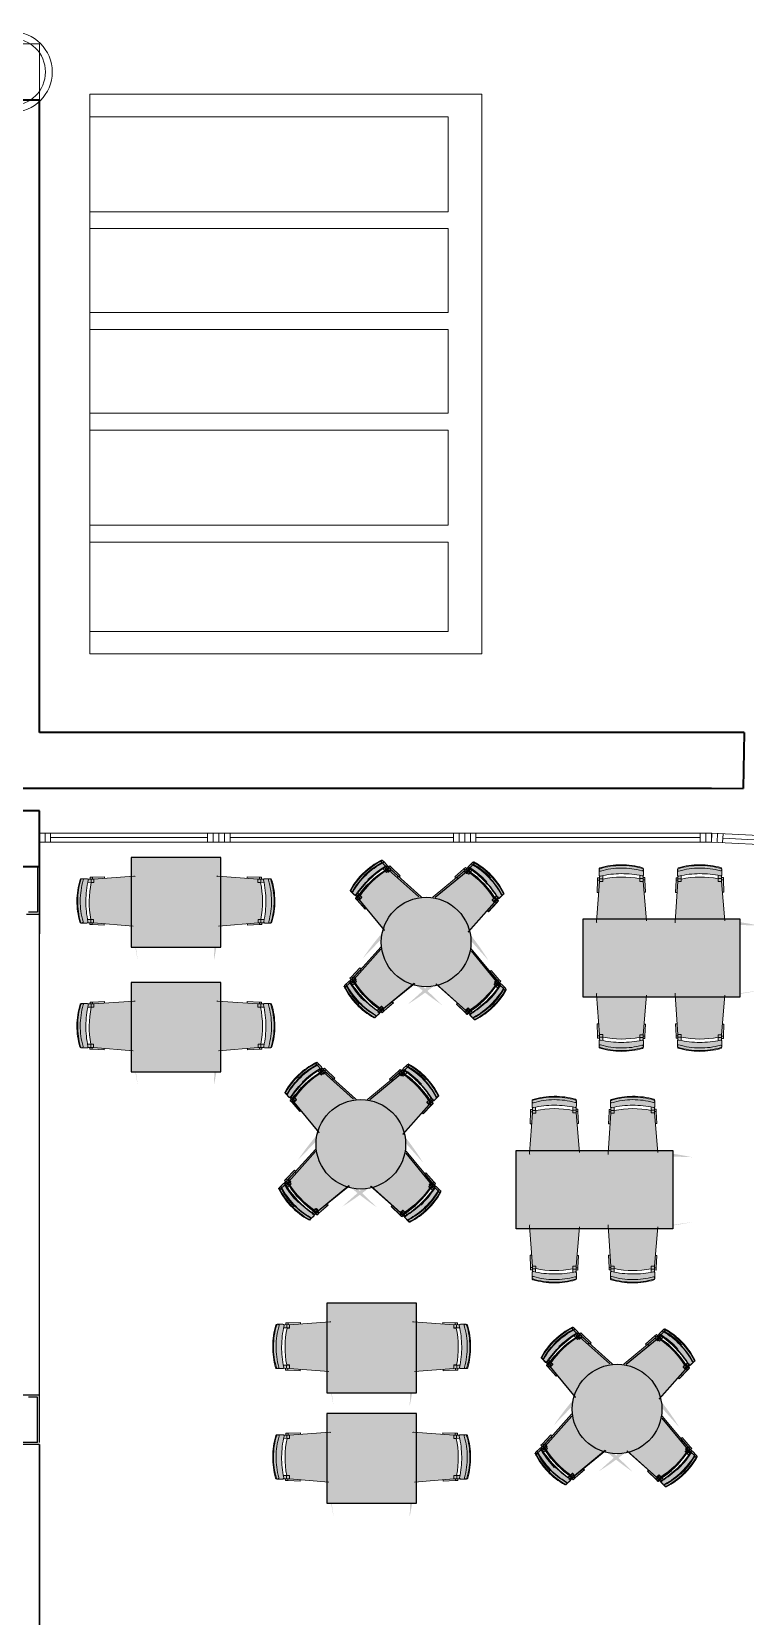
# Model space of a CAD drawing. Header units: millimetres. Extents: x -2729 to 15248, y -12439 to 5292.
# Drawn here: x 6836 to 7473, y -8537 to -7121 of the extents above; entities that cross this region are included whole.
import ezdxf

# ---------------------------------------------------------------- set-up
doc = ezdxf.new("R2010")
doc.units = ezdxf.units.MM
for name, color, linetype, lineweight in [('CAM', 155, 'Continuous', 15), ('DUVAR', 7, 'Continuous', 30), ('DUVAR 2_Ном_пера__60', 7, 'Continuous', 35), ('FLOORS_Ном_пера__80', 7, 'Continuous', 13), ('pencere_Ном_пера__80', 7, 'Continuous', 13), ('prekast_Ном_пера__80', 7, 'Continuous', 13)]:
    doc.layers.add(name, color=color, linetype=linetype, lineweight=lineweight)
doc.layers.add('kolon_Ном_пера__24', color=7, linetype='Continuous', lineweight=20, true_color=0xcb00cc)
doc.layers.add('tefris', color=39, linetype='Continuous')

# ---------------------------------------------------------------- blocks, each defined once
blk = doc.blocks.new('dfgbdf')
at = {"layer": 'tefris', "color": 250, "lineweight": 9}
for p, q in [((-2454114.364413285, 525164.5024694676), (-2454111.393876919, 525199.8079857455)), ((-2454112.999900517, 525201.1196209646), (-2454113.57778656, 525190.2564495396)), ((-2454112.985563781, 525203.1195695786), (-2454112.999900517, 525201.1196209646)), ((-2454112.999900517, 525201.1196209646), (-2454111.384557405, 525201.1080412957)), ((-2454112.985563781, 525203.1195695786), (-2454111.370220672, 525203.107989909)), ((-2454111.619684269, 525210.158802735), (-2454111.651142441, 525205.7704439993)), ((-2454111.619684269, 525210.158802735), (-2454111.651142441, 525205.7704439993)), ((-2454111.619684269, 525210.158802735), (-2454111.61313714, 525211.0721156007)), ((-2454111.393876919, 525199.8079857455), (-2454111.356269388, 525205.054168995)), ((-2454111.393876919, 525199.8079857455), (-2454108.393953999, 525199.7864806453)), ((-2454111.375956003, 525202.3079215129), (-2454108.476030512, 525202.2871332491)), ((-2454108.455731259, 525205.1188426953), (-2454108.493951429, 525199.7871974818)), ((-2454108.377466755, 525202.0864215513), (-2454108.393953999, 525199.7864806453)), ((-2454075.378314627, 525201.8498654515), (-2454075.394801869, 525199.5499245452)), ((-2454075.394801869, 525199.5499245452), (-2454072.394878949, 525199.528419445)), ((-2454075.256584268, 525204.8808529217), (-2454075.294804439, 525199.5492077086)), ((-2454075.276883522, 525202.0491434757), (-2454072.376958031, 525202.0283552122)), ((-2454072.394878949, 525199.528419445), (-2454072.357271417, 525204.7746026947)), ((-2454069.8998299, 525163.7397039934), (-2454072.394878949, 525199.528419445)), ((-2454070.770216322, 525200.816895326), (-2454072.385559435, 525200.828474995)), ((-2454070.75587959, 525202.8168439397), (-2454072.371222701, 525202.8284236089)), ((-2454072.020701715, 525209.8749354146), (-2454072.052159887, 525205.4865766789)), ((-2454072.020701715, 525209.8749354146), (-2454072.052159887, 525205.4865766789)), ((-2454072.020701715, 525209.8749354146), (-2454072.014154585, 525210.7882482801)), ((-2454070.75587959, 525202.8168439397), (-2454070.770216322, 525200.816895326)), ((-2454070.770216322, 525200.816895326), (-2454070.348128059, 525189.946555534)), ((-2454113.57778656, 525190.2564495396), (-2454112.198356299, 525190.2465610235)), ((-2454070.348128059, 525189.946555534), (-2454071.727558321, 525189.95644405))]:
    blk.add_line(p, q, dxfattribs=at)
for centre, radius, start, end in [((-2454110.613162832, 525211.0649472337), 1, 106.424976356534, 179.5892793318425), ((-2454092.409191321, 525148.7779265486), 65.89265889045396, 89.45884940670703, 106.2935274857314), ((-2454092.409191321, 525148.7779265486), 65.19265889045396, 89.45884940670703, 106.2935274857314), ((-2454092.112385946, 525148.7757988839), 65.19265889045396, 72.8850311529628, 89.71970926283139), ((-2454092.109199028, 525148.7757760386), 65.89265889045396, 72.8850311529628, 89.71970926283139), ((-2454110.651168134, 525205.7632756322), 1, 179.5892793318425, 282.1716553241168), ((-2454110.619709962, 525210.1516343682), 1, 179.5892793318425, 285.8993206494205), ((-2454110.95488347, 525210.5468397918), 0.6645643387296895, 128.1842560686453, 174.5564035868221), ((-2454110.477309588, 525209.903743491), 1.465455548318734, 98.72199400806039, 127.3173746617995), ((-2454092.605583447, 525121.3815767524), 85.28971260092196, 89.48851251595534, 102.0700716838015), ((-2454092.43093583, 525145.7446062912), 65.92605708526092, 89.4589154703867, 105.7679051027529), ((-2454092.445793999, 525122.746649585), 80.92352941175771, 77.82438813700311, 101.3541705151467), ((-2454092.305591153, 525121.3794262424), 85.28971260092196, 77.10848695473183, 89.69004613117218), ((-2454092.130943537, 525145.7424557811), 65.92605708526092, 73.41065353881503, 89.71964317462334), ((-2454073.020676022, 525209.8821037814), 1, 253.2792379985671, 359.5892793318426), ((-2454073.052134194, 525205.4937450454), 1, 257.0069033155113, 359.5892793318426), ((-2454073.169802533, 525209.636302729), 1.465455548318734, 51.8611839938373, 80.45656463648214), ((-2454073.014128892, 525210.795416647), 1, 359.5892793318426, 72.75358231075933), ((-2454072.683058072, 525210.2724862649), 0.6645643387296895, 4.622155051725973, 50.99430259902947), ((-2454072.892565872, 525163.5310621646), 3, 344.9838835373608, 3.987984671885633)]:
    blk.add_arc(centre, radius, start, end, dxfattribs=at)
blk = doc.blocks.new('cvbncvn')
at = {"layer": 'tefris'}
h = blk.add_hatch(color=33, dxfattribs=at)
h.set_gradient(color1=(172, 159, 128), one_color=1, tint=1, name='CYLINDER')
h.paths.add_polyline_path([(-2451154.223689083, 524897.2262711371, 0.3305505333251211), (-2451154.332949031, 524898.413216793), (-2451154.680639513, 524898.8005914476, -0.2427438629334576), (-2451154.527526212, 524898.210772224, -0.119052518395025), (-2451154.823199974, 524897.5894230508, -0.0735875389792936), (-2451167.058852123, 524882.9412619113, -0.0735875389735171), (-2451182.964544087, 524872.3919125733, -0.1190525126681235), (-2451183.61465743, 524872.1664123167, -0.2196094287040335), (-2451184.143245594, 524872.3417789476), (-2451183.834899048, 524871.9974081721, 0.3305455976475086), (-2451182.667198117, 524871.7582049319, 0.0735875385497968), (-2451166.590720377, 524882.4208268367, 0.0735875387030554)])
edge = h.paths.add_edge_path()
edge.add_ellipse((-2451288.835638838, 524924.1477155834), major_axis=(114.0452383263674, 51.17307509851923), ratio=0.4265283154215424, start_angle=297.7073354583348, end_angle=323.01772509326184, ccw=False)
edge.add_line((-2451216.485709845, 524904.8751427546), (-2451191.124070725, 524880.5879071507))
edge.add_line((-2451191.124070726, 524880.5879071505), (-2451188.889073622, 524882.589103779))
edge.add_line((-2451188.889073621, 524882.5891037792), (-2451187.354822873, 524880.875605999))
edge.add_arc((-2451227.909625441, 524950.9036403928), 80.92352941115509, 300.0760928002907, 323.6058751605984)
edge.add_line((-2451162.769854727, 524902.8887689075), (-2451164.304105476, 524904.6022666876))
edge.add_line((-2451164.304105475, 524904.6022666874), (-2451162.06910837, 524906.603463316))
edge.add_line((-2451162.06910837, 524906.6034633163), (-2451183.880094764, 524935.0874640178))
edge.add_arc((-2451186.261993427, 524933.263578396), 3.000000000802633, 37.44227862472864, 56.43971649156172)
h.paths.add_polyline_path([(-2451187.118360303, 524877.4850196771, 0.4790289221056363), (-2451187.37153479, 524875.9472302572), (-2451184.444154244, 524872.6778428579, -0.500271849319481), (-2451184.130153677, 524874.24726106, 0.07128175433068201), (-2451168.591916908, 524884.6558239107, 0.0712817547301692), (-2451156.536633469, 524898.9542548573, -0.5002619448420746), (-2451154.94221361, 524899.0936619595), (-2451157.869590585, 524902.3630453721, 0.4790207402578018), (-2451159.425883433, 524902.2806184784, -0.0549629285443206), (-2451171.927218796, 524888.3807902053, -0.054962927260355)])
h.paths.add_polyline_path([(-2451167.058852123, 524882.9412619113, 0.0735875389792797), (-2451154.823199974, 524897.5894230508, 0.1254224069759553), (-2451154.520412075, 524898.2468661688, 0.2281353875295868), (-2451154.680639513, 524898.8005914476), (-2451154.942192469, 524899.0936383482), (-2451154.942213605, 524899.0936619535, 0.4988503369004011), (-2451156.534240337, 524898.9580878789, -0.071298977506095), (-2451168.591916908, 524884.6558239107, -0.0712989770642944), (-2451184.134226765, 524874.2453042809, 0.4988602312897345), (-2451184.444154244, 524872.6778428579), (-2451184.143245592, 524872.3417789467, 0.205143870496195), (-2451183.651315112, 524872.1633134165, 0.1254224130629383), (-2451182.964544087, 524872.3919125733, 0.0735875389735347)])
h.paths.add_polyline_path([(-2451198.054109539, 524887.2243664347), (-2451199.081810155, 524886.3041723972), (-2451191.460286161, 524878.5417747207), (-2451190.256826182, 524879.6193421354), (-2451191.124070726, 524880.5879071505)])
h.paths.add_polyline_path([(-2451166.874928807, 524915.141928935), (-2451167.902629425, 524914.2217348977), (-2451162.06910837, 524906.6034633163), (-2451161.201863828, 524905.634898301), (-2451159.99840385, 524906.7124657155)])
h.paths.add_polyline_path([(-2451159.867732742, 524904.1449002314), (-2451158.664272762, 524905.2224676466), (-2451159.99840385, 524906.7124657155), (-2451161.201863828, 524905.634898301)])
h.paths.add_polyline_path([(-2451190.256826182, 524879.6193421354), (-2451191.460286161, 524878.5417747207), (-2451190.126155076, 524877.0517766511), (-2451188.922695097, 524878.1293440654)])
h.paths.add_polyline_path([(-2451187.295909667, 524880.6598996383), (-2451189.456406869, 524878.7254095636), (-2451187.624432733, 524876.6794052729, -0.2540112033113549), (-2451187.115305681, 524877.4867379908, 0.0059357257269831), (-2451185.362357831, 524878.5004502899)])
h = blk.add_hatch(color=33, dxfattribs=at)
h.set_gradient(color1=(172, 159, 128), one_color=1, tint=1, name='CYLINDER')
h.paths.add_polyline_path([(-2451164.229605571, 524904.6689732422), (-2451162.561941715, 524902.8064756553), (-2451160.401444513, 524904.7409657293), (-2451162.06910837, 524906.6034633163)])
h.paths.add_polyline_path([(-2451160.401444513, 524904.7409657293), (-2451162.561941715, 524902.8064756553), (-2451160.628389878, 524900.6470263066, 0.0059357249099136), (-2451159.427927786, 524902.2777710517, -0.254011277546088), (-2451158.569470377, 524902.6949614374)])
h.paths.add_polyline_path([(-2451191.124070725, 524880.5879071504), (-2451189.456406869, 524878.7254095636), (-2451187.295909667, 524880.6598996382), (-2451188.963573525, 524882.5223972248)])
at = {"layer": 'tefris', "color": 250, "xscale": -1, "rotation": 221.4302633063476}
blk.add_blockref('dfgbdf', (-958721.3848934338, 2542560.35672698), dxfattribs=at)
blk = doc.blocks.new('dfghjfgjhfhgj')
at = {"layer": 'tefris'}
for p, q in [((-2450693.663445101, 526828.6160768777), (-2450657.893534597, 526825.8645453006)), ((-2450667.46048046, 526827.979929916), (-2450667.46048046, 526826.6004642129)), ((-2450656.593445645, 526827.479929916), (-2450667.46048046, 526827.979929916)), ((-2450658.446911117, 526824.5633242043), (-2450658.446911117, 526827.5633242043)), ((-2450657.893534597, 526822.8645453005), (-2450657.893534597, 526825.8645453006)), ((-2450657.893534597, 526825.8645453006), (-2450652.647216554, 526825.8645453006)), ((-2450654.593445644, 526827.479929916), (-2450656.593445645, 526827.479929916)), ((-2450656.593445645, 526827.479929916), (-2450656.593445645, 526825.8645453006)), ((-2450655.946911117, 526824.6633242043), (-2450655.946911117, 526827.5633242043)), ((-2450655.393534598, 526822.9645453003), (-2450655.393534598, 526825.8645453006)), ((-2450654.593445644, 526827.479929916), (-2450654.593445644, 526825.8645453006)), ((-2450647.544602222, 526826.1645453004), (-2450651.933073711, 526826.1645453004)), ((-2450647.544602222, 526826.1645453004), (-2450651.933073711, 526826.1645453004)), ((-2450647.544602222, 526826.1645453004), (-2450646.63126589, 526826.1645453004)), ((-2450653.115128913, 526824.6633242043), (-2450658.446911117, 526824.6633242043)), ((-2450656.146911117, 526824.5633242043), (-2450658.446911117, 526824.5633242043)), ((-2450652.561752394, 526822.9645453003), (-2450657.893534597, 526822.9645453003)), ((-2450655.593534597, 526822.8645453005), (-2450657.893534597, 526822.8645453005)), ((-2450693.772814181, 526785.8459470455), (-2450658.446911117, 526788.5633242043)), ((-2450668.01385698, 526786.4479395889), (-2450668.01385698, 526787.8274052918)), ((-2450657.146822164, 526786.947939589), (-2450668.01385698, 526786.4479395889)), ((-2450656.146911117, 526791.5633242044), (-2450658.446911117, 526791.5633242044)), ((-2450658.446911117, 526788.5633242043), (-2450658.446911117, 526791.5633242044)), ((-2450653.115128913, 526791.4633242043), (-2450658.446911117, 526791.4633242043)), ((-2450658.446911117, 526788.5633242043), (-2450653.200593073, 526788.5633242043)), ((-2450655.593534597, 526789.8645453005), (-2450657.893534597, 526789.8645453005)), ((-2450657.893534597, 526786.8645453005), (-2450657.893534597, 526789.8645453005)), ((-2450652.561752394, 526789.7645453005), (-2450657.893534597, 526789.7645453005)), ((-2450657.146822164, 526786.947939589), (-2450657.146822164, 526788.5633242043)), ((-2450655.146822164, 526786.947939589), (-2450657.146822164, 526786.947939589)), ((-2450655.946911117, 526788.5633242043), (-2450655.946911117, 526791.4633242043)), ((-2450655.393534598, 526786.8645453005), (-2450655.393534598, 526789.7645453005)), ((-2450655.146822164, 526786.947939589), (-2450655.146822164, 526788.5633242043)), ((-2450648.097978742, 526788.2633242044), (-2450652.486450231, 526788.2633242044)), ((-2450648.097978742, 526788.2633242044), (-2450652.486450231, 526788.2633242044)), ((-2450648.097978742, 526788.2633242044), (-2450647.18464241, 526788.2633242044))]:
    blk.add_line(p, q, dxfattribs=at)
for centre, radius, start, end in [((-2450736.736623718, 526808.2133242043), 85.28971260092196, 359.8992332000628, 12.48079236286419), ((-2450651.933073711, 526825.1645453004), 1, 90, 192.5823760047524), ((-2450712.372968202, 526808.2133242043), 65.92605708526092, 359.8696361555814, 16.17862578389171), ((-2450647.544602222, 526825.1645453004), 1, 90, 196.3100413307321), ((-2450648.344842472, 526826.7159635152), 1.465455548318734, 9.13271468402902, 37.72809534255547), ((-2450647.1518096, 526825.4993561715), 0.6645643387296895, 38.59497673383628, 84.96712426087498), ((-2450709.339570007, 526808.2101372029), 65.19265889045396, 359.8695700747031, 16.70424816845666), ((-2450647.791465952, 526825.0171846115), 1.465455548318734, 9.132714684031088, 37.72809534255547), ((-2450735.370440529, 526808.0633242043), 80.92352941175771, 348.235108819604, 11.76489118039605), ((-2450734.817064009, 526806.3645453005), 80.92352941175771, 348.2351088196013, 11.76489118039871), ((-2450736.1832472, 526806.5145453005), 85.28971260092196, 359.899233200076, 12.48079236286419), ((-2450711.819591683, 526806.5145453005), 65.92605708526092, 359.8696361555814, 16.17862578389534), ((-2450736.736623718, 526807.9133242043), 85.28971260092196, 347.5192076371359, 0.1007667999371034), ((-2450712.372968202, 526807.9133242043), 65.92605708526092, 343.8213742161082, 0.1303638444186277), ((-2450709.339570007, 526807.9133242043), 65.19265889045396, 343.2957518315433, 0.1304299252968763), ((-2450652.486450231, 526789.2633242044), 1, 167.4176239952504, 270), ((-2450648.097978742, 526789.2633242044), 1, 163.6899586692678, 270), ((-2450647.705186118, 526788.9253263319), 0.6645643387296895, 275.032875739125, 321.4050232661739), ((-2450648.344842472, 526789.4074978919), 1.465455548318734, 322.2719046574445, 350.867285315971)]:
    blk.add_arc(centre, radius, start, end, dxfattribs=at)
at = {"layer": 'tefris', "rotation": 48.36728481575136}
blk.add_blockref('cvbncvn', (-429896.7720350572, 2010148.912928215), dxfattribs=at)
blk = doc.blocks.new('jkjk')
at = {"layer": 'tefris'}
h = blk.add_hatch(color=39, dxfattribs=at)
h.set_gradient(color1=(73, 53, 19), color2=(234, 212, 174), one_color=1, tint=0.800000011920929, name='CYLINDER')
edge = h.paths.add_edge_path()
edge.add_arc((86951.94184338255, 47415.94828580628), 40, 0, 360)
blk.add_circle((86951.94184338255, 47415.94828580628), 40, dxfattribs=at)
at = {"layer": 'tefris', "xscale": -1}
for p, rotation in [((-1990906.6507795, 1449589.695592909), 313.8562429192313), ((-1315221.805463721, -2030442.644337077), 43.85624291894896)]:
    blk.add_blockref('dfghjfgjhfhgj', p, dxfattribs=dict(at, rotation=rotation))
at = {"layer": 'tefris'}
for p, rotation in [((2219121.154837472, 1365536.578476441), 43.85624291894896), ((1405072.572034018, -2084753.264708283), 313.8562429192313)]:
    blk.add_blockref('dfghjfgjhfhgj', p, dxfattribs=dict(at, rotation=rotation))
blk = doc.blocks.new('qergqerg')
h = blk.add_hatch(color=18)
h.set_gradient(color1=(158, 158, 158), color2=(214, 214, 214), one_color=1, tint=0.8399999737739563, name='INVCURVED')
h.paths.add_polyline_path([(7320.233584429593, 4109.426570944489), (7400.233584429592, 4109.426570944489), (7400.233584429592, 4189.426570944489), (7320.233584429593, 4189.426570944489)])
at = {"layer": 'tefris'}
h = blk.add_hatch(color=33, dxfattribs=at)
h.set_gradient(color1=(172, 159, 128), one_color=1, tint=1, name='CYLINDER')
h.paths.add_polyline_path([(7339.748957062981, 4234.897544498091, 0.3305505333251211), (7339.044781814938, 4233.935819513631), (7339.04876848115, 4233.415308320894, -0.2427438629334576), (7339.324643788304, 4233.958652792965, -0.119052518395025), (7339.957671969108, 4234.228417673615, -0.0735875389792936), (7358.826343682736, 4237.101227461827, -0.0735875389735171), (7377.730549318159, 4234.472384066788, -0.1190525126681235), (7378.367009213104, 4234.210818537978, -0.2196094287040335), (7378.646941217038, 4233.729365553708), (7378.643955755425, 4234.191599163692, 0.3305455976475086), (7377.92741692907, 4235.144130405971, 0.0735875385497968), (7358.820229287868, 4237.801200756804, 0.0735875387030554)])
edge = h.paths.add_edge_path()
edge.add_ellipse((7422.784135221995, 4125.580115075224), major_axis=(-119.3420201236629, 37.18174596169339), ratio=0.4265283154215427, start_angle=297.7073354583348, end_angle=323.01772509326184, ccw=False)
edge.add_line((7381.335992192294, 4187.933909892105), (7378.416700917904, 4222.927627765108))
edge.add_line((7378.416700917904, 4222.927627765108), (7375.416763489163, 4222.908251852729))
edge.add_line((7375.416763489395, 4222.908251852729), (7375.401908624478, 4225.208203882911))
edge.add_arc((7359.413928788298, 4145.879759342876), 80.92352941115509, 438.6051640350929, 462.1349463954003)
edge.add_line((7342.402596912606, 4224.995068861172), (7342.417451777638, 4222.695116832852))
edge.add_line((7342.41745177729, 4222.695116832852), (7339.417514348662, 4222.675740921871))
edge.add_line((7339.417514349246, 4222.675740921871), (7336.89706502939, 4186.888805334922))
edge.add_arc((7339.889652164098, 4186.678039476742), 3.000000000802632, 175.9713498595307, 194.9687877263636)
h.paths.add_polyline_path([(7377.470110873369, 4227.905337473845, 0.4790289221056363), (7378.678198037346, 4228.889928263613), (7378.649854663088, 4233.278281881939, -0.500271849319481), (7377.375245169415, 4232.310273366048, 0.07128175433068201), (7358.839605146114, 4234.801263415256, 0.0712817547301692), (7340.337687540361, 4232.071056236978, -0.5002619448420746), (7339.050680813639, 4233.022488163785), (7339.079024152972, 4228.634139897768, 0.4790207402578018), (7340.299728051204, 4227.665262396913, -0.0549629285443206), (7358.871898105512, 4229.801406442653, -0.054962927260355)])
h.paths.add_polyline_path([(7358.826343682736, 4237.101227461827, 0.0735875389792797), (7339.957671969108, 4234.228417673615, 0.1254224069759553), (7339.295410371178, 4233.936319161207, 0.2281353875295868), (7339.04876848115, 4233.415308320894), (7339.05068060933, 4233.022519855761), (7339.050680814221, 4233.022488171701, 0.4988503369004011), (7340.333356006215, 4232.069769012741, -0.071298977506095), (7358.839605146114, 4234.801263415256, -0.0712989770642944), (7377.379592958281, 4232.309042201843, 0.4988602312897345), (7378.649854662739, 4233.278281881939), (7378.646941216572, 4233.729365556036, 0.205143870496195), (7378.396528730545, 4234.188864336815, 0.1254224130629383), (7377.730549318159, 4234.472384066788, 0.0735875389735347)])
h.paths.add_polyline_path([(7379.21439391226, 4213.365634474904), (7380.5938308429, 4213.374543943909), (7380.023655038703, 4224.238122784998), (7378.408304115434, 4224.227689601947), (7378.416700917904, 4222.927627765108)])
h.paths.add_polyline_path([(7337.363963285838, 4213.095332096798), (7338.743400216478, 4213.104241565802), (7339.417514349246, 4222.675740921871), (7339.409117546773, 4223.975802757775), (7337.793766623622, 4223.965369576123)])
h.paths.add_polyline_path([(7339.396200272397, 4225.97576104384), (7337.780849349828, 4225.965327860786), (7337.793766623622, 4223.965369576123), (7339.409117546773, 4223.975802757775)])
h.paths.add_polyline_path([(7378.408304115434, 4224.227689601947), (7380.023655038703, 4224.238122784998), (7380.010737763744, 4226.238081071061), (7378.395386841058, 4226.227647888941)])
h.paths.add_polyline_path([(7375.500614811111, 4225.408845572733), (7378.400554325342, 4225.427575621755), (7378.382816854077, 4228.17383638397, -0.2540112033113549), (7377.466684133074, 4227.906072848943, 0.0059357257269831), (7375.481893847839, 4228.307378602682)])
h = blk.add_hatch(color=33, dxfattribs=at)
h.set_gradient(color1=(172, 159, 128), one_color=1, tint=1, name='CYLINDER')
h.paths.add_polyline_path([(7342.317453863358, 4222.694470969961), (7342.301307271144, 4225.19441882614), (7339.401367756448, 4225.17568877805), (7339.417514349246, 4222.675740921871)])
h.paths.add_polyline_path([(7339.401367756448, 4225.17568877805), (7342.301307271144, 4225.19441882614), (7342.282586306942, 4228.092951855157, 0.0059357249099136), (7340.30314554917, 4227.666042096912, -0.254011277546088), (7339.383630285415, 4227.921949541197)])
h.paths.add_polyline_path([(7378.416700917904, 4222.927627765108), (7378.400554325342, 4225.427575621755), (7375.500614811111, 4225.408845572733), (7375.516761403208, 4222.90889771795)])
h = blk.add_hatch(color=33, dxfattribs=at)
h.set_gradient(color1=(172, 159, 128), one_color=1, tint=1, name='CYLINDER')
h.paths.add_polyline_path([(7339.748957062981, 4063.955597390886, -0.3305505333251211), (7339.044781814938, 4064.917322375347), (7339.04876848115, 4065.437833568082, 0.2427438629334576), (7339.324643788304, 4064.894489096013, 0.119052518395025), (7339.957671969108, 4064.624724215363, 0.0735875389792936), (7358.826343682736, 4061.751914427151, 0.0735875389735171), (7377.730549318159, 4064.38075782219, 0.1190525126681235), (7378.367009213104, 4064.642323351001, 0.2196094287040335), (7378.646941217038, 4065.123776335271), (7378.643955755425, 4064.661542725285, -0.3305455976475086), (7377.92741692907, 4063.709011483007, -0.0735875385497968), (7358.820229287868, 4061.051941132173, -0.0735875387030554)])
edge = h.paths.add_edge_path()
edge.add_ellipse((7422.784135221995, 4173.273026813753), major_axis=(-119.3420201236629, -37.18174596169339), ratio=0.4265283154215427, start_angle=36.98227490673814, end_angle=62.29266454166521)
edge.add_line((7381.335992192294, 4110.919231996873), (7378.416700917904, 4075.925514123869))
edge.add_line((7378.416700917904, 4075.925514123869), (7375.416763489163, 4075.944890036248))
edge.add_line((7375.416763489395, 4075.944890036248), (7375.401908624478, 4073.644938006067))
edge.add_arc((7359.413928788298, 4152.973382546099), 80.92352941115509, -102.13494639540028, -78.60516403509291, ccw=False)
edge.add_line((7342.402596912606, 4073.858073027805), (7342.417451777638, 4076.158025056124))
edge.add_line((7342.41745177729, 4076.158025056124), (7339.417514348662, 4076.177400967107))
edge.add_line((7339.417514349246, 4076.177400967107), (7336.89706502939, 4111.964336554055))
edge.add_arc((7339.889652164098, 4112.175102412236), 3.000000000802632, 165.0312122736364, 184.0286501404693, ccw=False)
h.paths.add_polyline_path([(7377.470110873369, 4070.947804415133, -0.4790289221056363), (7378.678198037346, 4069.963213625363), (7378.649854663088, 4065.574860007036, 0.500271849319481), (7377.375245169415, 4066.542868522928, -0.07128175433068201), (7358.839605146114, 4064.051878473722, -0.0712817547301692), (7340.337687540361, 4066.782085651999, 0.5002619448420746), (7339.050680813639, 4065.830653725193), (7339.079024152972, 4070.219001991209, -0.4790207402578018), (7340.299728051204, 4071.187879492064, 0.0549629285443206), (7358.871898105512, 4069.051735446324, 0.054962927260355)])
h.paths.add_polyline_path([(7358.826343682736, 4061.751914427151, -0.0735875389792797), (7339.957671969108, 4064.624724215363, -0.1254224069759553), (7339.295410371178, 4064.916822727771, -0.2281353875295868), (7339.04876848115, 4065.437833568082), (7339.05068060933, 4065.830622033216), (7339.050680814221, 4065.830653717276, -0.4988503369004011), (7340.333356006215, 4066.783372876234, 0.071298977506095), (7358.839605146114, 4064.051878473722, 0.0712989770642944), (7377.379592958281, 4066.544099687134, -0.4988602312897345), (7378.649854662739, 4065.574860007036), (7378.646941216572, 4065.123776332941, -0.205143870496195), (7378.396528730545, 4064.664277552162, -0.1254224130629383), (7377.730549318159, 4064.38075782219, -0.0735875389735347)])
h.paths.add_polyline_path([(7379.21439391226, 4085.487507414073), (7380.5938308429, 4085.478597945067), (7380.023655038703, 4074.615019103979), (7378.408304115434, 4074.625452287029), (7378.416700917904, 4075.925514123869)])
h.paths.add_polyline_path([(7337.363963285838, 4085.75780979218), (7338.743400216478, 4085.748900323173), (7339.417514349246, 4076.177400967107), (7339.409117546773, 4074.8773391312), (7337.793766623622, 4074.887772312854)])
h.paths.add_polyline_path([(7339.396200272397, 4072.877380845137), (7337.780849349828, 4072.887814028189), (7337.793766623622, 4074.887772312854), (7339.409117546773, 4074.8773391312)])
h.paths.add_polyline_path([(7378.408304115434, 4074.625452287029), (7380.023655038703, 4074.615019103979), (7380.010737763744, 4072.615060817916), (7378.395386841058, 4072.625494000037)])
h.paths.add_polyline_path([(7375.500614811111, 4073.444296316243), (7378.400554325342, 4073.425566267223), (7378.382816854077, 4070.679305505009, 0.2540112033113549), (7377.466684133074, 4070.947069040035, -0.0059357257269831), (7375.481893847839, 4070.545763286297)])
h = blk.add_hatch(color=33, dxfattribs=at)
h.set_gradient(color1=(172, 159, 128), one_color=1, tint=1, name='CYLINDER')
h.paths.add_polyline_path([(7342.317453863358, 4076.158670919016), (7342.301307271144, 4073.658723062837), (7339.401367756448, 4073.677453110927), (7339.417514349246, 4076.177400967107)])
h.paths.add_polyline_path([(7339.401367756448, 4073.677453110927), (7342.301307271144, 4073.658723062837), (7342.282586306942, 4070.760190033818, -0.0059357249099136), (7340.30314554917, 4071.187099792064, 0.254011277546088), (7339.383630285415, 4070.931192347781)])
h.paths.add_polyline_path([(7378.416700917904, 4075.925514123869), (7378.400554325342, 4073.425566267223), (7375.500614811111, 4073.444296316243), (7375.516761403208, 4075.944244171028)])
blk.add_lwpolyline([(7320.233584429593, 4109.426570944489), (7400.233584429592, 4109.426570944489), (7400.233584429592, 4189.426570944489), (7320.233584429593, 4189.426570944489)], close=True)
at = {"layer": 'tefris', "xscale": -1, "rotation": 359.9593345411497}
blk.add_blockref('dfgbdf', (-2447105.117569243, -519234.9521117932), dxfattribs=at)
at = {"layer": 'tefris', "rotation": 180.0406654588503}
blk.add_blockref('dfgbdf', (-2447105.117569243, 527533.8052536822), dxfattribs=at)
blk = doc.blocks.new('regerg')
h = blk.add_hatch(color=18)
h.set_gradient(color1=(8, 8, 8), color2=(145, 145, 145), one_color=1, tint=0.4099999964237213, name='INVCURVED')
h.paths.add_polyline_path([(7171.393488358822, 4109.426570944488), (7171.393488358822, 4179.426570944488), (7311.393488358998, 4179.426570944488), (7311.393488358998, 4109.426570944488)])
at = {"layer": 'tefris'}
h = blk.add_hatch(color=33, dxfattribs=at)
h.set_gradient(color1=(172, 159, 128), one_color=1, tint=1, name='CYLINDER')
h.paths.add_polyline_path([(7186.401664107108, 4224.89754449809, 0.3305505333251211), (7185.697488859062, 4223.93581951363), (7185.701475525275, 4223.415308320895, -0.2427438629334576), (7185.977350832429, 4223.958652792964, -0.119052518395025), (7186.610379013232, 4224.228417673614, -0.0735875389792936), (7205.479050726864, 4227.101227461826, -0.0735875389735171), (7224.383256362286, 4224.472384066786, -0.1190525126681235), (7225.019716257229, 4224.210818537978, -0.2196094287040335), (7225.299648261163, 4223.729365553707), (7225.296662799549, 4224.191599163692, 0.3305455976475086), (7224.580123973195, 4225.144130405971, 0.0735875385497968), (7205.472936331993, 4227.801200756803, 0.0735875387030554)])
edge = h.paths.add_edge_path()
edge.add_ellipse((7269.436842266121, 4115.580115075223), major_axis=(-119.3420201236629, 37.18174596169339), ratio=0.4265283154215427, start_angle=297.7073354583348, end_angle=323.01772509326184, ccw=False)
edge.add_line((7227.988699236418, 4177.933909892105), (7225.06940796203, 4212.927627765107))
edge.add_line((7225.06940796203, 4212.927627765107), (7222.069470533286, 4212.908251852728))
edge.add_line((7222.069470533519, 4212.908251852728), (7222.054615668603, 4215.208203882911))
edge.add_arc((7206.066635832424, 4135.879759342874), 80.92352941115509, 438.6051640350929, 462.1349463954003)
edge.add_line((7189.055303956731, 4214.995068861172), (7189.070158821762, 4212.695116832852))
edge.add_line((7189.070158821412, 4212.695116832852), (7186.070221392784, 4212.675740921869))
edge.add_line((7186.070221393369, 4212.675740921869), (7183.549772073515, 4176.888805334922))
edge.add_arc((7186.542359208222, 4176.678039476739), 3.000000000802632, 175.9713498595307, 194.9687877263636)
h.paths.add_polyline_path([(7224.122817917494, 4217.905337473842, 0.4790289221056363), (7225.330905081472, 4218.889928263612), (7225.302561707214, 4223.278281881937, -0.500271849319481), (7224.027952213539, 4222.310273366049, 0.07128175433068201), (7205.492312190239, 4224.801263415254, 0.0712817547301692), (7186.990394584483, 4222.071056236979, -0.5002619448420746), (7185.703387857762, 4223.022488163784), (7185.731731197098, 4218.634139897767, 0.4790207402578018), (7186.952435095328, 4217.665262396913, -0.0549629285443206), (7205.524605149638, 4219.801406442653, -0.054962927260355)])
h.paths.add_polyline_path([(7205.479050726864, 4227.101227461826, 0.0735875389792797), (7186.610379013232, 4224.228417673614, 0.1254224069759553), (7185.948117415304, 4223.936319161206, 0.2281353875295868), (7185.701475525275, 4223.415308320895), (7185.703387653456, 4223.022519855759), (7185.703387858346, 4223.022488171699, 0.4988503369004011), (7186.986063050341, 4222.06976901274, -0.071298977506095), (7205.492312190239, 4224.801263415254, -0.0712989770642944), (7224.032300002408, 4222.309042201842, 0.4988602312897345), (7225.302561706862, 4223.278281881937), (7225.2996482607, 4223.729365556034, 0.205143870496195), (7225.049235774669, 4224.188864336815, 0.1254224130629383), (7224.383256362286, 4224.472384066786, 0.0735875389735347)])
h.paths.add_polyline_path([(7225.867100956384, 4203.365634474903), (7227.246537887025, 4203.374543943907), (7226.676362082829, 4214.238122784998), (7225.06101115956, 4214.227689601947), (7225.06940796203, 4212.927627765107)])
h.paths.add_polyline_path([(7184.016670329961, 4203.095332096796), (7185.396107260604, 4203.104241565801), (7186.070221393369, 4212.675740921869), (7186.0618245909, 4213.975802757777), (7184.446473667748, 4213.965369576121)])
h.paths.add_polyline_path([(7186.048907316522, 4215.975761043838), (7184.433556393954, 4215.965327860788), (7184.446473667748, 4213.965369576121), (7186.0618245909, 4213.975802757777)])
h.paths.add_polyline_path([(7225.06101115956, 4214.227689601947), (7226.676362082829, 4214.238122784998), (7226.663444807868, 4216.23808107106), (7225.048093885185, 4216.227647888938)])
h.paths.add_polyline_path([(7222.153321855237, 4215.40884557273), (7225.053261369467, 4215.427575621752), (7225.035523898201, 4218.173836383968, -0.2540112033113549), (7224.119391177199, 4217.906072848943, 0.0059357257269831), (7222.134600891966, 4218.30737860268)])
h = blk.add_hatch(color=33, dxfattribs=at)
h.set_gradient(color1=(172, 159, 128), one_color=1, tint=1, name='CYLINDER')
h.paths.add_polyline_path([(7256.401664107222, 4224.89754449809, 0.3305505333251211), (7255.697488859179, 4223.93581951363), (7255.70147552539, 4223.415308320895, -0.2427438629334576), (7255.977350832544, 4223.958652792964, -0.119052518395025), (7256.610379013349, 4224.228417673614, -0.0735875389792936), (7275.479050726977, 4227.101227461826, -0.0735875389735171), (7294.383256362401, 4224.472384066786, -0.1190525126681235), (7295.019716257346, 4224.210818537978, -0.2196094287040335), (7295.299648261281, 4223.729365553707), (7295.296662799664, 4224.191599163692, 0.3305455976475086), (7294.580123973311, 4225.144130405971, 0.0735875385497968), (7275.472936332109, 4227.801200756803, 0.0735875387030554)])
edge = h.paths.add_edge_path()
edge.add_ellipse((7339.436842266237, 4115.580115075223), major_axis=(-119.3420201236629, 37.18174596169339), ratio=0.4265283154215427, start_angle=297.7073354583348, end_angle=323.01772509326184, ccw=False)
edge.add_line((7297.988699236535, 4177.933909892105), (7295.069407962147, 4212.927627765107))
edge.add_line((7295.069407962147, 4212.927627765107), (7292.069470533404, 4212.908251852728))
edge.add_line((7292.069470533636, 4212.908251852728), (7292.05461566872, 4215.208203882911))
edge.add_arc((7276.066635832539, 4135.879759342874), 80.92352941115509, 438.6051640350929, 462.1349463954003)
edge.add_line((7259.055303956849, 4214.995068861172), (7259.070158821881, 4212.695116832852))
edge.add_line((7259.070158821531, 4212.695116832852), (7256.070221392903, 4212.675740921869))
edge.add_line((7256.070221393486, 4212.675740921869), (7253.549772073631, 4176.888805334922))
edge.add_arc((7256.542359208339, 4176.678039476739), 3.000000000802632, 175.9713498595307, 194.9687877263636)
h.paths.add_polyline_path([(7294.122817917609, 4217.905337473842, 0.4790289221056363), (7295.330905081588, 4218.889928263612), (7295.302561707329, 4223.278281881937, -0.500271849319481), (7294.027952213655, 4222.310273366049, 0.07128175433068201), (7275.492312190357, 4224.801263415254, 0.0712817547301692), (7256.990394584602, 4222.071056236979, -0.5002619448420746), (7255.70338785788, 4223.022488163784), (7255.731731197215, 4218.634139897767, 0.4790207402578018), (7256.952435095445, 4217.665262396913, -0.0549629285443206), (7275.524605149752, 4219.801406442653, -0.054962927260355)])
h.paths.add_polyline_path([(7275.479050726977, 4227.101227461826, 0.0735875389792797), (7256.610379013349, 4224.228417673614, 0.1254224069759553), (7255.948117415421, 4223.936319161206, 0.2281353875295868), (7255.70147552539, 4223.415308320895), (7255.703387653571, 4223.022519855759), (7255.703387858464, 4223.022488171699, 0.4988503369004011), (7256.986063050455, 4222.06976901274, -0.071298977506095), (7275.492312190357, 4224.801263415254, -0.0712989770642944), (7294.032300002525, 4222.309042201842, 0.4988602312897345), (7295.302561706979, 4223.278281881937), (7295.299648260814, 4223.729365556034, 0.205143870496195), (7295.049235774786, 4224.188864336815, 0.1254224130629383), (7294.383256362401, 4224.472384066786, 0.0735875389735347)])
h.paths.add_polyline_path([(7295.867100956501, 4203.365634474903), (7297.246537887142, 4203.374543943907), (7296.676362082944, 4214.238122784998), (7295.061011159676, 4214.227689601947), (7295.069407962147, 4212.927627765107)])
h.paths.add_polyline_path([(7254.016670330078, 4203.095332096796), (7255.396107260719, 4203.104241565801), (7256.070221393486, 4212.675740921869), (7256.061824591015, 4213.975802757777), (7254.446473667863, 4213.965369576121)])
h.paths.add_polyline_path([(7256.048907316639, 4215.975761043838), (7254.433556394069, 4215.965327860788), (7254.446473667863, 4213.965369576121), (7256.061824591015, 4213.975802757777)])
h.paths.add_polyline_path([(7295.061011159676, 4214.227689601947), (7296.676362082944, 4214.238122784998), (7296.663444807986, 4216.23808107106), (7295.048093885301, 4216.227647888938)])
h.paths.add_polyline_path([(7292.153321855351, 4215.40884557273), (7295.053261369582, 4215.427575621752), (7295.035523898317, 4218.173836383968, -0.2540112033113549), (7294.119391177314, 4217.906072848943, 0.0059357257269831), (7292.13460089208, 4218.30737860268)])
h = blk.add_hatch(color=33, dxfattribs=at)
h.set_gradient(color1=(172, 159, 128), one_color=1, tint=1, name='CYLINDER')
h.paths.add_polyline_path([(7188.970160907485, 4212.694470969959), (7188.95401431527, 4215.19441882614), (7186.054074800572, 4215.17568877805), (7186.070221393369, 4212.675740921869)])
h.paths.add_polyline_path([(7186.054074800572, 4215.17568877805), (7188.95401431527, 4215.19441882614), (7188.935293351068, 4218.092951855157, 0.0059357249099136), (7186.955852593296, 4217.666042096912, -0.254011277546088), (7186.036337329539, 4217.921949541196)])
h.paths.add_polyline_path([(7225.06940796203, 4212.927627765107), (7225.053261369467, 4215.427575621752), (7222.153321855237, 4215.40884557273), (7222.169468447333, 4212.908897717949)])
h = blk.add_hatch(color=33, dxfattribs=at)
h.set_gradient(color1=(172, 159, 128), one_color=1, tint=1, name='CYLINDER')
h.paths.add_polyline_path([(7258.9701609076, 4212.694470969959), (7258.954014315387, 4215.19441882614), (7256.054074800691, 4215.17568877805), (7256.070221393486, 4212.675740921869)])
h.paths.add_polyline_path([(7256.054074800691, 4215.17568877805), (7258.954014315387, 4215.19441882614), (7258.935293351183, 4218.092951855157, 0.0059357249099136), (7256.955852593411, 4217.666042096912, -0.254011277546088), (7256.036337329657, 4217.921949541196)])
h.paths.add_polyline_path([(7295.069407962147, 4212.927627765107), (7295.053261369582, 4215.427575621752), (7292.153321855351, 4215.40884557273), (7292.16946844745, 4212.908897717949)])
h = blk.add_hatch(color=33, dxfattribs=at)
h.set_gradient(color1=(172, 159, 128), one_color=1, tint=1, name='CYLINDER')
h.paths.add_polyline_path([(7186.401664107339, 4063.955597390886, -0.3305505333251211), (7185.697488859296, 4064.917322375811), (7185.70147552539, 4065.437833568081, 0.2427438629334576), (7185.977350832661, 4064.894489096943, 0.119052518395025), (7186.610379013349, 4064.624724214897, 0.0735875389792936), (7205.479050727095, 4061.751914428081, 0.0735875389735171), (7224.383256362519, 4064.380757821724, 0.1190525126681235), (7225.019716257695, 4064.642323351931, 0.2196094287040335), (7225.299648261628, 4065.123776335268), (7225.296662799781, 4064.661542726216, -0.3305455976475086), (7224.580123973544, 4063.709011483935, -0.0735875385497968), (7205.472936332109, 4061.051941132638, -0.0735875387030554)])
edge = h.paths.add_edge_path()
edge.add_ellipse((7269.436842266471, 4173.273026813753), major_axis=(-119.3420201236628, -37.18174596169332), ratio=0.4265283154215424, start_angle=36.98227490673816, end_angle=62.2926645416652)
edge.add_line((7227.988699236885, 4110.919231997803), (7225.069407962495, 4075.925514123867))
edge.add_line((7225.069407962264, 4075.925514123867), (7222.069470533519, 4075.94489003485))
edge.add_line((7222.069470533868, 4075.944890035779), (7222.054615668952, 4073.644938006997))
edge.add_arc((7206.066635832655, 4152.973382547032), 80.92352941115504, -102.13494639540028, -78.60516403509217, ccw=False)
edge.add_line((7189.05530395708, 4073.858073026872), (7189.070158821997, 4076.158025056122))
edge.add_line((7189.070158821997, 4076.158025056122), (7186.070221393253, 4076.177400967107))
edge.add_line((7186.070221393602, 4076.177400968037), (7183.549772073863, 4111.964336552657))
edge.add_arc((7186.542359208688, 4112.175102411768), 3.000000000802632, 165.0312122736361, 184.0286501404693, ccw=False)
h.paths.add_polyline_path([(7224.122817917727, 4070.947804415133, -0.4790289221056363), (7225.330905081704, 4069.963213625828), (7225.302561707214, 4065.574860007965, 0.500271849319481), (7224.027952213771, 4066.54286852386, -0.07128175433068201), (7205.49231219059, 4064.051878475118, -0.0712817547301692), (7186.990394584483, 4066.782085652929, 0.5002619448420746), (7185.703387858346, 4065.830653726123), (7185.731731197098, 4070.219001991207, -0.4790207402578018), (7186.952435095328, 4071.187879492063, 0.0549629285443206), (7205.524605149868, 4069.051735446786, 0.054962927260355)])
h.paths.add_polyline_path([(7205.479050727095, 4061.751914428081, -0.0735875389792797), (7186.610379013349, 4064.624724214897, -0.1254224069759553), (7185.948117415654, 4064.916822728701, -0.2281353875295868), (7185.70147552539, 4065.437833568081), (7185.703387653686, 4065.830622033682), (7185.703387858346, 4065.830653717742, -0.4988503369004011), (7186.986063050573, 4066.783372875767, 0.071298977506095), (7205.49231219059, 4064.051878475118, 0.0712989770642944), (7224.032300002408, 4066.544099688064, -0.4988602312897345), (7225.302561707096, 4065.574860007965), (7225.299648261163, 4065.123776333872, -0.205143870496195), (7225.049235774903, 4064.664277553093, -0.1254224130629383), (7224.383256362519, 4064.380757821724, -0.0735875389735347)])
h.paths.add_polyline_path([(7225.867100956501, 4085.487507413607), (7227.246537887491, 4085.478597945999), (7226.676362082829, 4074.615019104909), (7225.061011159676, 4074.625452287961), (7225.069407962264, 4075.925514123867)])
h.paths.add_polyline_path([(7184.016670330194, 4085.757809791714), (7185.396107261069, 4085.748900323641), (7186.070221393602, 4076.177400968037), (7186.061824591132, 4074.877339131199), (7184.446473667865, 4074.887772313785)])
h.paths.add_polyline_path([(7186.048907316988, 4072.877380845137), (7184.433556394186, 4072.887814027723), (7184.446473667865, 4074.887772313785), (7186.061824591132, 4074.877339131199)])
h.paths.add_polyline_path([(7225.061011159676, 4074.625452287961), (7226.676362082829, 4074.615019104909), (7226.663444808217, 4072.615060818847), (7225.048093885301, 4072.625494000965)])
h.paths.add_polyline_path([(7222.153321855468, 4073.444296314845), (7225.0532613697, 4073.425566267688), (7225.035523898434, 4070.679305505008, 0.2540112033113549), (7224.119391177429, 4070.947069040033, -0.0059357257269831), (7222.134600892196, 4070.545763286761)])
h = blk.add_hatch(color=33, dxfattribs=at)
h.set_gradient(color1=(172, 159, 128), one_color=1, tint=1, name='CYLINDER')
h.paths.add_polyline_path([(7256.401664107456, 4063.955597390886, -0.3305505333251211), (7255.697488859413, 4064.917322375811), (7255.701475525508, 4065.437833568081, 0.2427438629334576), (7255.977350832778, 4064.894489096943, 0.119052518395025), (7256.610379013466, 4064.624724214897, 0.0735875389792936), (7275.479050727212, 4061.751914428081, 0.0735875389735171), (7294.383256362635, 4064.380757821724, 0.1190525126681235), (7295.019716257812, 4064.642323351931, 0.2196094287040335), (7295.299648261745, 4065.123776335268), (7295.296662799898, 4064.661542726216, -0.3305455976475086), (7294.580123973661, 4063.709011483935, -0.0735875385497968), (7275.472936332225, 4061.051941132638, -0.0735875387030554)])
edge = h.paths.add_edge_path()
edge.add_ellipse((7339.436842266586, 4173.273026813753), major_axis=(-119.3420201236628, -37.18174596169332), ratio=0.4265283154215424, start_angle=36.98227490673816, end_angle=62.2926645416652)
edge.add_line((7297.988699237001, 4110.919231997803), (7295.069407962611, 4075.925514123867))
edge.add_line((7295.069407962379, 4075.925514123867), (7292.069470533636, 4075.94489003485))
edge.add_line((7292.069470533986, 4075.944890035779), (7292.054615669069, 4073.644938006997))
edge.add_arc((7276.066635832773, 4152.973382547032), 80.92352941115504, -102.13494639540028, -78.60516403509217, ccw=False)
edge.add_line((7259.055303957197, 4073.858073026872), (7259.070158822112, 4076.158025056122))
edge.add_line((7259.070158822112, 4076.158025056122), (7256.070221393369, 4076.177400967107))
edge.add_line((7256.070221393719, 4076.177400968037), (7253.54977207398, 4111.964336552657))
edge.add_arc((7256.542359208805, 4112.175102411768), 3.000000000802632, 165.0312122736361, 184.0286501404693, ccw=False)
h.paths.add_polyline_path([(7294.122817917844, 4070.947804415133, -0.4790289221056363), (7295.33090508182, 4069.963213625828), (7295.302561707329, 4065.574860007965, 0.500271849319481), (7294.027952213887, 4066.54286852386, -0.07128175433068201), (7275.492312190706, 4064.051878475118, -0.0712817547301692), (7256.990394584602, 4066.782085652929, 0.5002619448420746), (7255.703387858464, 4065.830653726123), (7255.731731197215, 4070.219001991207, -0.4790207402578018), (7256.952435095445, 4071.187879492063, 0.0549629285443206), (7275.524605149986, 4069.051735446786, 0.054962927260355)])
h.paths.add_polyline_path([(7275.479050727212, 4061.751914428081, -0.0735875389792797), (7256.610379013466, 4064.624724214897, -0.1254224069759553), (7255.948117415769, 4064.916822728701, -0.2281353875295868), (7255.701475525508, 4065.437833568081), (7255.703387653803, 4065.830622033682), (7255.703387858464, 4065.830653717742, -0.4988503369004011), (7256.986063050688, 4066.783372875767, 0.071298977506095), (7275.492312190706, 4064.051878475118, 0.0712989770642944), (7294.032300002525, 4066.544099688064, -0.4988602312897345), (7295.302561707214, 4065.574860007965), (7295.299648261281, 4065.123776333872, -0.205143870496195), (7295.049235775021, 4064.664277553093, -0.1254224130629383), (7294.383256362635, 4064.380757821724, -0.0735875389735347)])
h.paths.add_polyline_path([(7295.867100956618, 4085.487507413607), (7297.246537887608, 4085.478597945999), (7296.676362082944, 4074.615019104909), (7295.061011159793, 4074.625452287961), (7295.069407962379, 4075.925514123867)])
h.paths.add_polyline_path([(7254.016670330312, 4085.757809791714), (7255.396107261186, 4085.748900323641), (7256.070221393719, 4076.177400968037), (7256.061824591247, 4074.877339131199), (7254.44647366798, 4074.887772313785)])
h.paths.add_polyline_path([(7256.048907317105, 4072.877380845137), (7254.433556394301, 4072.887814027723), (7254.44647366798, 4074.887772313785), (7256.061824591247, 4074.877339131199)])
h.paths.add_polyline_path([(7295.061011159793, 4074.625452287961), (7296.676362082944, 4074.615019104909), (7296.663444808335, 4072.615060818847), (7295.048093885417, 4072.625494000965)])
h.paths.add_polyline_path([(7292.153321855585, 4073.444296314845), (7295.053261369814, 4073.425566267688), (7295.035523898551, 4070.679305505008, 0.2540112033113549), (7294.119391177549, 4070.947069040033, -0.0059357257269831), (7292.134600892315, 4070.545763286761)])
h = blk.add_hatch(color=33, dxfattribs=at)
h.set_gradient(color1=(172, 159, 128), one_color=1, tint=1, name='CYLINDER')
h.paths.add_polyline_path([(7188.970160907833, 4076.158670920878), (7188.95401431527, 4073.658723062836), (7186.054074800691, 4073.677453111857), (7186.070221393602, 4076.177400968037)])
h.paths.add_polyline_path([(7186.054074800691, 4073.677453111857), (7188.95401431527, 4073.658723062836), (7188.935293351299, 4070.760190035215, -0.0059357249099136), (7186.955852593761, 4071.187099792061, 0.254011277546088), (7186.036337329773, 4070.931192347779)])
h.paths.add_polyline_path([(7225.069407962264, 4075.925514123867), (7225.0532613697, 4073.425566267688), (7222.153321855468, 4073.444296314845), (7222.169468447567, 4075.944244171956)])
h = blk.add_hatch(color=33, dxfattribs=at)
h.set_gradient(color1=(172, 159, 128), one_color=1, tint=1, name='CYLINDER')
h.paths.add_polyline_path([(7258.970160907949, 4076.158670920878), (7258.954014315387, 4073.658723062836), (7256.054074800807, 4073.677453111857), (7256.070221393719, 4076.177400968037)])
h.paths.add_polyline_path([(7256.054074800807, 4073.677453111857), (7258.954014315387, 4073.658723062836), (7258.935293351417, 4070.760190035215, -0.0059357249099136), (7256.955852593877, 4071.187099792061, 0.254011277546088), (7256.036337329891, 4070.931192347779)])
h.paths.add_polyline_path([(7295.069407962379, 4075.925514123867), (7295.053261369814, 4073.425566267688), (7292.153321855585, 4073.444296314845), (7292.169468447683, 4075.944244171956)])
blk.add_lwpolyline([(7171.393488358822, 4179.426570944488), (7311.393488358998, 4179.426570944488), (7311.393488358998, 4109.426570944488), (7171.393488358822, 4109.426570944488)], close=True)
at = {"layer": 'tefris', "xscale": -1, "rotation": 359.9593345411497}
for p in [(-2447258.464862199, -519244.9521117932), (-2447188.464862199, -519244.9521117932)]:
    blk.add_blockref('dfgbdf', p, dxfattribs=at)
at = {"layer": 'tefris', "rotation": 180.0406654588503}
for p in [(-2447258.464862199, 527533.8052536831), (-2447188.464862199, 527533.8052536831)]:
    blk.add_blockref('dfgbdf', p, dxfattribs=at)

msp = doc.modelspace()

# ---------------------------------------------------------------- linework, layer by layer
for p, q in [((6841.000264902699, -7866.897394512961), (6841.000264902701, -7907.416410711297)), ((6842.80029589555, -8338.766509437413), (6842.800264902699, -7866.897394512961)), ((6842.800264902699, -7866.897394512961), (6842.800264902699, -7926.897394512961)), ((6831.200264902702, -7909.216410711299), (6842.800264902699, -7909.216410711299)), ((6841.000264902699, -7907.416410711297), (6833.0002649027, -7907.4164107113)), ((6812.800295902157, -8338.866680092688), (6842.80029589555, -8338.866680092686)), ((6831.20027027202, -8338.866680092686), (6842.800270272018, -8338.866678568887)), ((6841.000270508472, -8340.666678805339), (6833.000270508472, -8340.666679856233)), ((6841.000275831134, -8381.185695003674), (6841.000270508473, -8340.666678805339)), ((6842.800275831133, -8381.185694767224), (6842.800270272018, -8338.866678568887)), ((6842.800276067585, -8382.985694767223), (6792.800346856105, -8382.985701335318)), ((6841.000275831134, -8381.185695003674), (6794.600346619657, -8381.185701098866))]:
    msp.add_line(p, q)
at = {"layer": 'CAM', "linetype": 'Continuous'}
for p, q in [((6852.804645655789, -7840.869930381516), (6992.939249980042, -7840.869930381516)), ((7012.939221661708, -7840.869930382411), (7212.545669131501, -7840.869930382403)), ((7232.545640798601, -7840.869930382397), (7432.799474906204, -7840.869930382388)), ((7452.996739530789, -7841.392511664606), (7652.971112302051, -7851.968347756955))]:
    msp.add_line(p, q, dxfattribs=at)
at = {"layer": 'DUVAR', "linetype": 'Continuous'}
msp.add_line((6842.800276067585, -8382.985694767223), (6842.800276067585, -8686.864096691654), dxfattribs=at)
at = {"layer": 'DUVAR 2_Ном_пера__60', "linetype": 'Continuous'}
for p, q in [((6344.120758172704, -7181.898340862178), (6842.800301849897, -7181.898340862142)), ((6467.800806061507, -7181.898340862178), (6842.800301849897, -7181.898340862142)), ((6842.800264902671, -7746.870044126371), (6842.800264902643, -7181.870839913193)), ((7442.839792523499, -7746.870044126327), (6842.800264902671, -7746.870044126371)), ((7471.86873023948, -7747.063576694199), (7442.839792523499, -7746.870044126327)), ((7471.86873023948, -7747.063576694199), (7471.202995947151, -7797.059073664959)), ((6827.801756090174, -7796.869973320571), (7442.839328041572, -7796.869973320535)), ((7442.839328041572, -7796.869973320535), (7471.202995947151, -7797.059073664959)), ((6842.800264902671, -7816.897465319757), (6792.800335691219, -7816.897465319765)), ((6842.800264902699, -7866.897394512961), (6842.800264902671, -7816.897465319757)), ((6842.800264902699, -7866.897394512961), (6792.800335691219, -7866.897394512961))]:
    msp.add_line(p, q, dxfattribs=at)
at = {"layer": 'FLOORS_Ном_пера__80', "linetype": 'Continuous', "flags": 128}
for points in [[(6887.800229493467, -7676.870106969967), (7237.799754709873, -7676.870106969952), (7237.799754709845, -7176.87081026189), (6887.800229493439, -7176.870810261913)], [(6887.800229493439, -7281.870704633316), (7207.799796743505, -7281.870704633284), (7207.799796743505, -7196.870782237317), (6887.800229493439, -7196.870782237338)], [(6887.800229493452, -7371.870578523164), (7207.79979674352, -7371.87057852315), (7207.799796743489, -7296.870683614667), (6887.800229493423, -7296.87068361468)], [(6887.800229493452, -7461.870452413931), (7207.79979674352, -7461.870452413909), (7207.79979674352, -7386.870557505425), (6887.800229493439, -7386.870557505447)], [(6887.800229493439, -7561.870290201316), (7207.79979674352, -7561.870290201295), (7207.79979674352, -7476.870431395268), (6887.800229493439, -7476.870431395299)], [(7207.799796743545, -7576.870269182662), (6887.800229493467, -7576.870269182677), (6887.800229493452, -7656.870163556274), (7207.799796743545, -7656.870134993616)]]:
    msp.add_lwpolyline(points, close=True, dxfattribs=at)
at = {"layer": 'kolon_Ном_пера__24', "linetype": 'Continuous'}
for p, q in [((6842.800264902643, -7131.870910718999), (6797.80038270466, -7131.870910719007)), ((6842.800264902643, -7131.870910718999), (6797.80038270466, -7131.870910719007)), ((6842.800264902643, -7181.870839913193), (6842.800264902643, -7131.870910718999)), ((6842.800264902643, -7181.870839913193), (6842.800264902643, -7131.870910718999)), ((6797.800382704645, -7181.8708399132), (6842.800264902643, -7181.870839913193)), ((6797.800382704645, -7181.8708399132), (6842.800264902643, -7181.870839913193))]:
    msp.add_line(p, q, dxfattribs=at)
at = {"layer": 'pencere_Ном_пера__80', "linetype": 'Continuous'}
for p, q in [((7002.93923579907, -7836.869936047005), (6842.804659822255, -7836.869936047027)), ((6842.804659822255, -7836.869936047027), (6842.804659822239, -7844.869924717829)), ((6847.80465271719, -7836.869936047019), (6847.80465271719, -7844.869924717829)), ((6852.804645655789, -7844.869924717837), (6852.804645655803, -7836.869936047012)), ((6992.939249980056, -7844.869924717815), (6992.939249980056, -7836.869936047012)), ((6997.939242918668, -7836.869936047012), (6997.939242918683, -7844.869924717829)), ((7222.545654965022, -7836.86993604699), (7002.939235828174, -7836.869936047012)), ((7002.939235828174, -7836.869936047012), (7002.939235828158, -7844.869924717822)), ((7002.939235799054, -7844.869924717815), (7002.93923579907, -7836.869936047005)), ((7007.939228752217, -7836.869936047005), (7007.939228752217, -7844.869924717815)), ((7012.939221661708, -7844.869924717822), (7012.939221661725, -7836.869936047005)), ((7212.545669131501, -7844.869924717808), (7212.545669131501, -7836.86993604699)), ((7217.545662040994, -7836.869936046998), (7217.545662041006, -7844.869924717808)), ((7222.545654965022, -7836.86993604699), (7222.545654965036, -7844.8699247178)), ((7442.799460739767, -7836.869936046976), (7222.545654965022, -7836.86993604699)), ((7222.545654965036, -7844.8699247178), (7222.545654965022, -7836.86993604699)), ((7227.545647889081, -7836.86993604699), (7227.54564788911, -7844.869924717815)), ((7232.545640798588, -7844.869924717808), (7232.545640798601, -7836.86993604699)), ((7432.799474906231, -7844.869924717795), (7432.799474906231, -7836.869936046976)), ((7437.799467815737, -7836.869936046976), (7437.799467815723, -7844.8699247178)), ((7442.79946073978, -7844.869924717787), (7442.799460739767, -7836.869936046976)), ((7443.221957348633, -7836.869978683119), (7442.799460710691, -7844.858803085785)), ((7663.168391107606, -7848.502056335784), (7443.221957348633, -7836.869978683119)), ((7448.214972595579, -7837.1340390736), (7447.792475972146, -7845.12286347636)), ((7452.785491219076, -7845.386923866034), (7453.207987842494, -7837.398099463273)), ((6842.804659822239, -7844.869924717829), (7002.939235799054, -7844.869924717815)), ((7002.939235828158, -7844.869924717822), (7222.545654965036, -7844.8699247178)), ((7222.545654965036, -7844.8699247178), (7442.79946073978, -7844.869924717787)), ((7442.799460710691, -7844.858803085785), (7662.745894484203, -7856.490880738528))]:
    msp.add_line(p, q, dxfattribs=at)
at = {"layer": 'prekast_Ном_пера__80', "linetype": 'Continuous'}
for radius in [35.99994901243251, 29.99995751521105]:
    msp.add_circle((6818.19446909634, -7156.921139685123), radius, dxfattribs=at)

# ---------------------------------------------------------------- block references
for name, p in [('jkjk', (-79763.89023483227, -55350.15230115806)), ('regerg', (156.7621066938737, -12092.91882209754)), ('jkjk', (-79822.20260510303, -55530.82098096017)), ('regerg', (96.90300638510965, -12299.82150837679)), ('jkjk', (-79593.37014541336, -55767.38976821967)), ('jkjk', (-80211.24559016398, -55904.44484612933))]:
    msp.add_blockref(name, p)
at = {"rotation": 270}
for p in [(2815.181900576184, -538.5705136328434), (2815.181900576184, -650.0317909536934), (2989.999217618902, -936.6416959143935), (2989.999217618902, -1035.295475495604)]:
    msp.add_blockref('qergqerg', p, dxfattribs=at)

doc.saveas('drawing.dxf')
